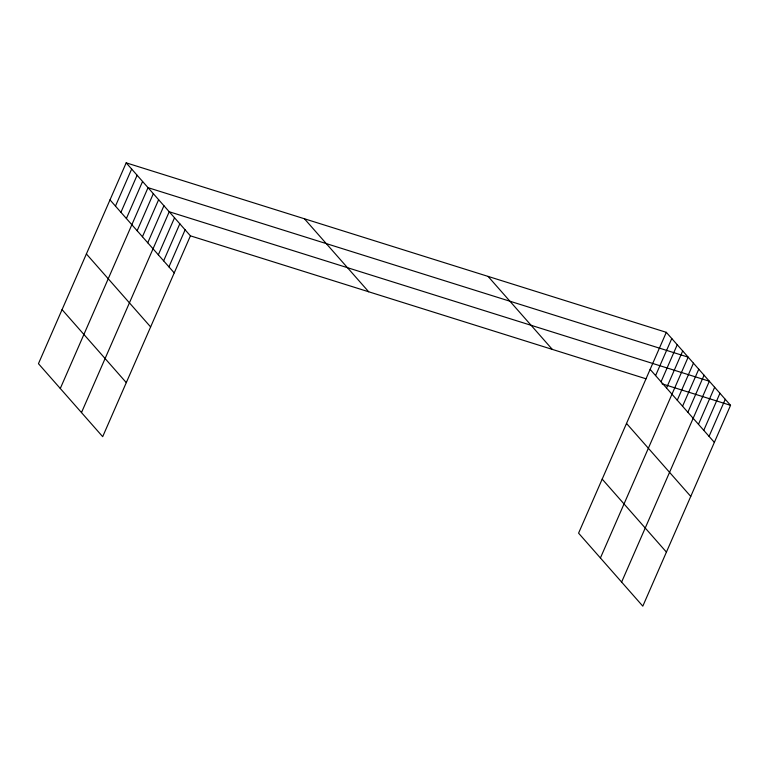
<?xml version="1.0" encoding="UTF-8"?>
<svg xmlns="http://www.w3.org/2000/svg" width="769" height="769" viewBox="0 0 769 769"><rect width="100%" height="100%" fill="white"/><g stroke="black" fill="none" stroke-linecap="round" stroke-linejoin="round"><path stroke-width="1.15" d="M126.193 162.845L38.45 363.679L102.681 436.667L190.424 235.843L126.193 162.845L666.319 332.333L730.55 405.321L642.807 606.155L578.576 533.157L666.319 332.333M115.465 206.102L131.653 169.055M120.925 212.302L137.113 175.255M126.385 218.511L142.573 181.465M60.29 388.489L148.032 187.665L688.159 357.152L600.416 557.977M137.142 230.738L153.329 193.682M142.438 236.756L158.625 199.709M147.744 242.783L163.932 205.727M81.485 412.578L169.228 211.754L709.354 381.232L621.612 582.066M158.337 254.827L174.525 217.771M163.643 260.845L179.821 223.798M168.94 266.862L185.127 229.816M655.592 375.589L671.779 338.533M661.052 381.789L677.239 344.743M666.512 387.989L682.699 350.943M677.268 400.216L693.455 363.17M682.564 406.243L698.752 369.197M687.871 412.261L704.058 375.214M698.463 424.305L714.651 387.259M703.77 430.332L719.947 393.276M709.066 436.35L725.254 399.303M190.424 235.843L645.998 378.79M661.994 383.808L730.55 405.321M650.132 369.38L714.363 442.377M626.514 423.431L690.754 496.418M488.075 276.398L552.305 349.395M602.185 479.116L666.425 552.104M304.428 218.781L368.668 291.768M110.005 199.892L174.236 272.889M86.388 253.943L150.628 326.94M62.058 309.628L126.299 382.626"/></g></svg>
